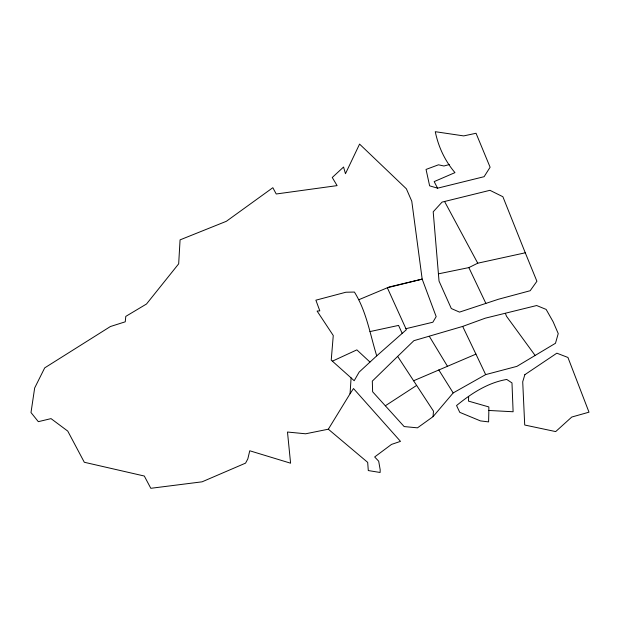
<?xml version="1.0" encoding="UTF-8"?>
<svg xmlns="http://www.w3.org/2000/svg" width="620" height="620" viewBox="0 0 620 620"><rect width="100%" height="100%" fill="white"/><g stroke="black" fill="none" stroke-linecap="round" stroke-linejoin="round"><path stroke-width="0.93" d="M488.854 410.456L488.607 421.894L480.438 420.903L459.761 412.339L456.553 405.55C471.161 393.568 487.8 382.687 506.749 379.448L511.981 382.912L513.112 411.757L488.854 410.456L488.839 406.937L468.472 401.101L468.65 396.622M405.93 328.693L432.853 322.222L436.178 316.619L422.181 279.124L411.773 201.229L406.379 188.813L359.577 144.096L345.464 173.708L343.558 167.028L332.258 177.491L337.094 185.62L276.226 193.99L272.839 187.705L226.347 221.301L180.071 239.87L178.676 263.826L146.506 304.002L125.79 316.386L125.248 321.811L110.399 326.531L44.694 367.885L34.666 387.981L31 412.54L38.324 421.67L51.026 418.624L67.758 431.094L84.305 462.264L144.313 476.028L150.8 488.304L202.104 481.818L245.559 463.132L247.822 458.909L249.759 450.779L290.586 463.194L287.486 432.039L305.652 433.791L328.329 429.203L350.06 393.747L351.091 377.89L331.227 360.135L333.265 335.529L317.091 311.054L319.819 310.876L315.882 300.181L345.89 292.229L354.415 292.059C366.529 311.403 370.055 334.389 376.728 355.865L359.143 372.093L354.175 380.734L351.091 377.89M433.062 416.648L433.465 411.13L397.668 356.392L413.881 340.682L462.683 326.415L485.313 318.169L536.657 305.528L546.135 309.411L553.172 321.842L558.232 333.591L555.481 343.271L516.917 366.358L485.669 374.604L453.181 392.925L433.062 416.648L417.469 427.839L404.155 426.568L372.628 391.77L372.31 381.122L397.668 356.392M350.06 393.747L353.493 388.546L400.497 441.363L391.491 444.416L374.666 456.971L378.68 461.171L380.176 469.704L380.13 472.479L368.296 470.564L367.683 462.373L328.329 429.203M376.728 355.865L406.379 329.693L387.345 287.773L422.181 279.124L389.383 286.921L358.779 299.739M385.33 405.782L416.648 385.408M438.542 273.823L468.852 267.6L477.741 263.198L525.272 252.797L536.912 281.271L530.17 290.726L498.441 299.251L459.513 312.116L451.306 308.535L439.03 281.062L433.202 211.808L442.06 202.104L489.932 190.317L502.882 196.726L525.272 252.797M332.39 361.173L356.856 349.874L369.908 361.995M413.61 380.765L475.943 354.129L485.669 374.604M449.283 164.564L443.959 165.997L438.479 164.804L426.049 169.43L429.621 185.829L437.573 188.185L484.104 176.692L490.11 167.237L476.044 133.269L463.698 135.904L435.271 131.696C438.456 147.064 444.92 160.75 454.964 172.624L434.178 181.606L437.573 188.185M369.954 331.584L398.567 325.407L402.179 333.366M534.952 355.221L506.525 316.278L505.416 313.464M438.805 369.931L453.181 392.925M429.327 336.327L447.431 366.219M444.571 201.477L477.741 263.198M475.943 354.129L462.683 326.415M468.852 267.6L485.886 303.42M524.846 374.689L522.714 381.773L524.714 425.018L555.683 431.59L571.764 417.043L589 412.176L567.936 357.461L556.845 353.183L524.846 374.689"/></g></svg>
